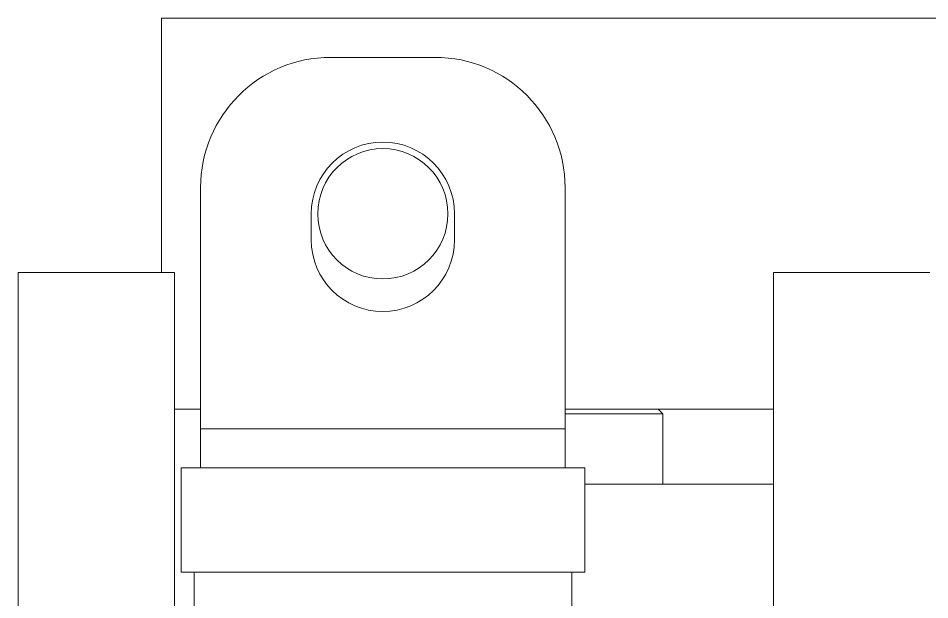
# Model space of a CAD drawing. Header units: millimetres. Extents: x 0 to 8410, y 0 to 5940.
# Drawn here: x 451.1 to 521.1, y 4868.5 to 4913.1 of the extents above; entities that cross this region are included whole.
import ezdxf

# ---------------------------------------------------------------- set-up
doc = ezdxf.new("R2010")
doc.units = ezdxf.units.MM
doc.header["$LTSCALE"] = 10
doc.layers.add('가시적인 것(ISO)', color=3, linetype='Continuous', lineweight=5, true_color=0x00ff00)

msp = doc.modelspace()

# ---------------------------------------------------------------- linework, layer by layer
at = {"layer": '가시적인 것(ISO)'}
for p, q in [((462.094, 4913.096), (462.094, 4893.596)), ((612.094, 4913.096), (462.094, 4913.096)), ((483.094, 4910.096), (475.094, 4910.096)), ((465.094, 4900.096), (465.094, 4881.596)), ((493.094, 4881.596), (493.094, 4900.096)), ((473.594, 4896.096), (473.594, 4898.096)), ((484.594, 4898.096), (484.594, 4896.096)), ((463.094, 4893.596), (451.094, 4893.596)), ((451.094, 4833.596), (451.094, 4893.596)), ((463.094, 4833.596), (463.094, 4893.596)), ((521.094, 4893.596), (509.094, 4893.596)), ((509.094, 4833.596), (509.094, 4893.596)), ((463.094, 4883.096), (465.094, 4883.096)), ((493.094, 4883.096), (509.094, 4883.096)), ((500.594, 4882.746), (493.094, 4882.746)), ((500.244, 4883.096), (500.594, 4882.746)), ((500.594, 4877.346), (500.594, 4882.746)), ((465.094, 4881.596), (465.094, 4878.596)), ((465.094, 4881.596), (475.094, 4881.596)), ((483.094, 4881.596), (475.094, 4881.596)), ((483.094, 4881.596), (493.094, 4881.596)), ((493.094, 4878.596), (493.094, 4881.596)), ((463.594, 4878.596), (494.594, 4878.596)), ((463.594, 4878.596), (463.594, 4870.596)), ((494.594, 4878.596), (494.594, 4870.596)), ((509.094, 4877.346), (494.594, 4877.346)), ((494.594, 4870.596), (463.594, 4870.596)), ((464.594, 4870.596), (464.594, 4841.596)), ((493.594, 4870.596), (493.594, 4841.596))]:
    msp.add_line(p, q, dxfattribs=at)
msp.add_circle((479.094, 4898.096), 5, dxfattribs=at)
for centre, radius, start, end in [((475.094, 4900.096), 10, 90, 180), ((483.094, 4900.096), 10, 0, 90), ((479.094, 4898.096), 5.5, 0, 180), ((479.094, 4896.096), 5.5, 180, 0)]:
    msp.add_arc(centre, radius, start, end, dxfattribs=at)

doc.saveas('drawing.dxf')
